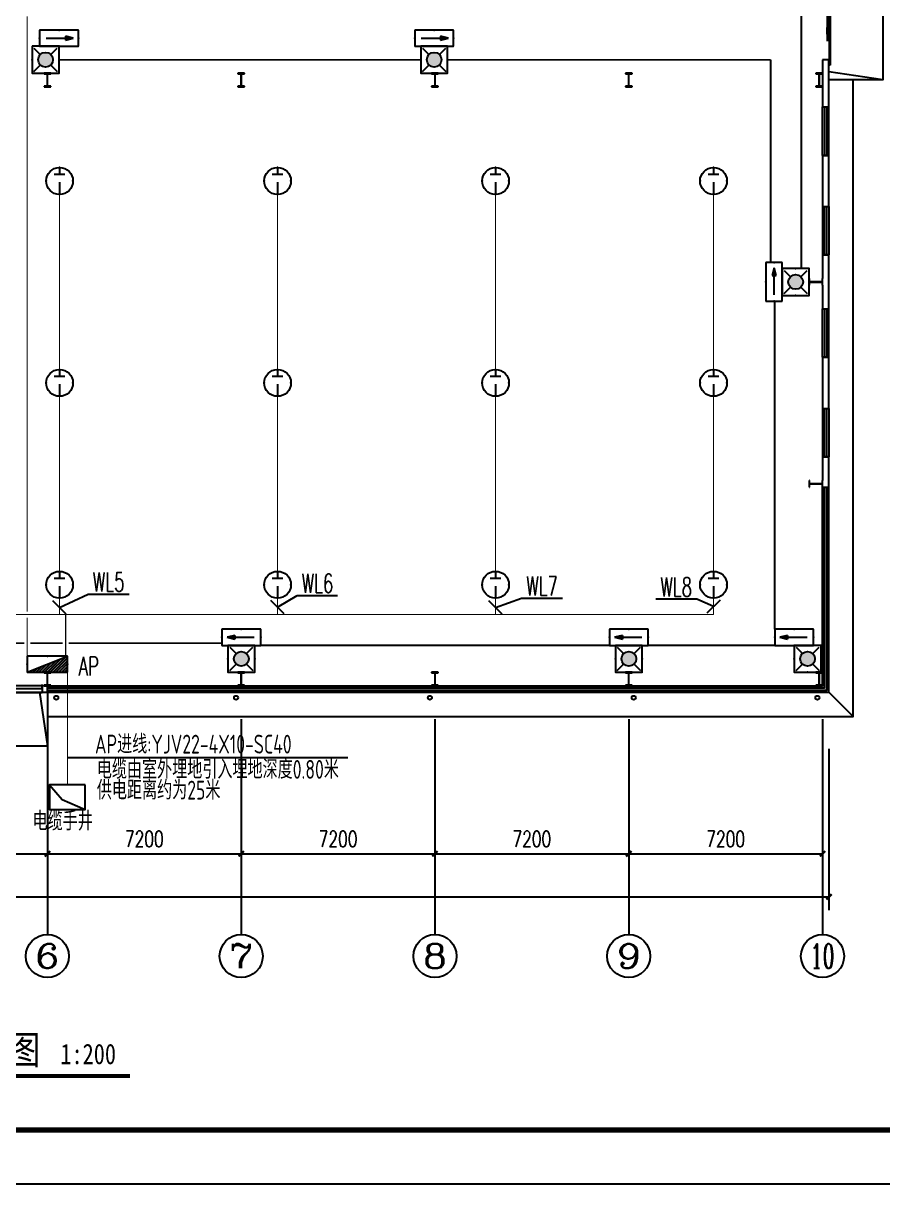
# Model space of a CAD drawing. Extents: x 4929870 to 5205508, y 4505833 to 4862647.
# Drawn here: x 5145284 to 5177224, y 4505833 to 4548938 of the extents above; entities that cross this region are included whole.
import ezdxf
from ezdxf.enums import TextEntityAlignment as Align

# ---------------------------------------------------------------- set-up
doc = ezdxf.new("R2010")
doc.units = 0
doc.header["$LTSCALE"] = 1000
doc.header["$MEASUREMENT"] = 0
doc.linetypes.add('CENTER2', pattern=[1.125, 0.75, -0.125, 0.125, -0.125])
doc.layers.get('0').update_dxf_attribs({"color": 4, "linetype": 'CONTINUOUS'})
doc.layers.get('Defpoints').update_dxf_attribs({"linetype": 'CONTINUOUS'})
for name, color, linetype in [('AXIS', 3, 'CONTINUOUS'), ('AXIS_TEXT', 7, 'CONTINUOUS'), ('COLUMN', 9, 'CONTINUOUS'), ('DIM-照明', 3, 'CONTINUOUS'), ('DIM_SYMB', 3, 'CONTINUOUS'), ('EQUIP-照明', 3, 'CONTINUOUS'), ('EQUIP-箱柜', 3, 'CONTINUOUS'), ('EVTR', 2, 'CONTINUOUS'), ('PUB_TEXT', 7, 'CONTINUOUS'), ('PUB_TITLE', 4, 'CONTINUOUS'), ('TEL_TEXT', 7, 'CONTINUOUS'), ('TEXT', 7, 'CONTINUOUS'), ('WALL', 5, 'CONTINUOUS'), ('WINDOW', 4, 'CONTINUOUS'), ('WIRE-应急', 1, 'CENTER2'), ('WIRE-照明', 4, 'CONTINUOUS'), ('电气标注', 85, 'CONTINUOUS')]:
    doc.layers.add(name, color=color, linetype=linetype)
doc.styles.add('_TCH_AXIS', font='COMPLEX', dxfattribs={"bigfont": 'GBCBIG'})
doc.styles.add('_TCH_DIM_T3', font='SIMPLEX', dxfattribs={"width": 0.705882, "bigfont": 'GBCBIG'})
doc.styles.add('_TEL_DIM', font='SIMPLEX', dxfattribs={"width": 0.8, "height": 3.5, "bigfont": 'HZTXT'})
doc.styles.add('COMPLEX', font='COMPLEX')
doc.styles.add('hztxt', font='SIMPLEX', dxfattribs={"width": 0.8, "height": 3.5, "bigfont": 'HZTXT'})
doc.styles.add('TWT_TEXT', font='gbenor.shx', dxfattribs={"bigfont": 'hztxt.shx'})
doc.styles.add('宋体1', font='', dxfattribs={"width": 0.8, "height": 8.6})
doc.styles.get('宋体1').set_extended_font_data('SimSun')
doc.dimstyles.new('_TCH_ARCH&&200', dxfattribs={"dimtxt": 595, "dimasz": 200, "dimexe": 500, "dimexo": 600, "dimgap": 252.5, "dimtad": 1, "dimdec": 0, "dimzin": 0, "dimdsep": 46, "dimtxsty": '_TCH_DIM_T3', "dimblk": 'ARCHTICK', "dimcen": 0.09, "dimclrt": 7, "dimazin": 2, "dimtfac": 1, "dimtdec": 0, "dimtix": 1, "dimtmove": 2, "dimatfit": 3, "dimfxl": 0, "dimtolj": 1, "dimtzin": 0, "dimarcsym": 0})

# ---------------------------------------------------------------- blocks, each defined once
blk = doc.blocks.new('*X13')
at = {"color": 0}
for p, q in [((0, 0), (167, 167)), ((35, 0), (226, 190)), ((71, 0), (250, 179)), ((106, 0), (250, 144)), ((-247, 0), (-246, 2)), ((-212, 0), (-187, 25)), ((-177, 0), (-128, 49)), ((-141, 0), (-69, 72)), ((-106, 0), (-10, 96)), ((-71, 0), (49, 120)), ((-35, 0), (108, 143)), ((141, 0), (250, 109)), ((177, 0), (250, 73)), ((212, 0), (250, 38)), ((247, 0), (250, 3))]:
    blk.add_line(p, q, dxfattribs=at)
blk = doc.blocks.new('$equip$00002939')
for p, q in [((-0.75, 0.6), (-0.75, 0)), ((0.75, 0.6), (-0.75, 0.6)), ((-0.75, 0), (0.75, 0.6)), ((0.75, 0), (0.75, 0.6)), ((-0.75, 0), (0.75, 0))]:
    blk.add_line(p, q)
at = {"const_width": 0.04}
blk.add_lwpolyline([(-0.75, 0.6), (-0.75, 0), (0.75, 0), (0.75, 0.6), (-0.75, 0.6), (-0.75, 0)], dxfattribs=at)
for p in [(0, 0.6), (-0.75, 0.3), (0, 0), (0.75, 0.3)]:
    blk.add_point(p)
blk.add_solid([(-0.75, 0), (0.75, 0), (0.75, 0.6)])
at = {"xscale": 0.00300000000061118, "yscale": 0.00300000000061118, "zscale": 0.003}
blk.add_blockref('*X13', (0, 0), dxfattribs=at)
at = {"color": 7, "style": '_TEL_DIM', "flags": 1}
for tag in ['A', 'REMARK']:
    blk.add_attdef(tag, text='', height=0.00002, dxfattribs=at).set_placement((0, 0), align=Align.MIDDLE_CENTER)
blk = doc.blocks.new('$equip$00002604')
blk.add_hatch(color=256).paths.add_polyline_path([(0.275, 0.5, 1), (-0.274, 0.5, 1)])
for p, q in [((-0.429, 0.929), (-0.194, 0.694)), ((0.194, 0.694), (0.429, 0.929)), ((-0.429, 0.071), (-0.194, 0.306)), ((0.194, 0.306), (0.429, 0.071))]:
    blk.add_line(p, q)
at = {"const_width": 0.04}
blk.add_lwpolyline([(-0.5, 1), (-0.5, 0), (0.5, 0), (0.5, 1), (-0.5, 1), (-0.5, 0)], dxfattribs=at)
blk.add_lwpolyline([(-0.5, 1), (-0.5, 0), (0.5, 0), (0.5, 1)], close=True)
blk.add_circle((0, 0.5), 0.275)
for p in [(0, 1), (-0.5, 0.5), (0.5, 0.5), (0, 0)]:
    blk.add_point(p)
at = {"color": 7, "style": '_TEL_DIM', "flags": 1}
blk.add_attdef('A', text='', height=0.000025, dxfattribs=at).set_placement((0, 0), align=Align.MIDDLE_CENTER)
blk = doc.blocks.new('$equip$00002846')
for p, q in [((0, 0.5), (0, 0.25)), ((-0.2, 0.25), (0.2, 0.25)), ((0, -0.05), (0, -0.5))]:
    blk.add_line(p, q)
at = {"const_width": 0.04}
blk.add_lwpolyline([(0.5, 0, -1), (-0.5, 0, -1), (0.5, 0, -1.723757)], format="xyb", dxfattribs=at)
blk.add_circle((0, 0), 0.5)
for p in [(0, 0.5), (-0.5, 0), (0.5, 0), (0, -0.5)]:
    blk.add_point(p)
at = {"color": 7, "style": '_TEL_DIM', "flags": 1}
for tag in ['A', 'REMARK']:
    blk.add_attdef(tag, text='', height=0.00002, dxfattribs=at).set_placement((0, 0), align=Align.MIDDLE_CENTER)
blk = doc.blocks.new('$equip$00002541')
blk.add_hatch(color=256).paths.add_polyline_path([(-0.24, 0.372), (-0.528, 0.3), (-0.24, 0.228)])
for p, q in [((-0.72, 0.6), (-0.72, 0)), ((0.72, 0.6), (-0.72, 0.6)), ((0.72, 0), (0.72, 0.6)), ((-0.72, 0), (0.72, 0)), ((-0.24, 0.372), (-0.528, 0.3)), ((-0.528, 0.3), (-0.24, 0.228)), ((-0.24, 0.372), (-0.24, 0.228))]:
    blk.add_line(p, q)
at = {"color": 7}
blk.add_line((-0.48, 0.3), (0.48, 0.3), dxfattribs=at)
at = {"const_width": 0.04}
blk.add_lwpolyline([(-0.72, 0.6), (-0.72, 0), (0.72, 0), (0.72, 0.6), (-0.72, 0.6), (-0.72, 0)], dxfattribs=at)
for p in [(0, 0.6), (-0.72, 0.3), (0, 0), (0.72, 0.3)]:
    blk.add_point(p)
at = {"color": 7, "style": '_TEL_DIM', "flags": 1}
blk.add_attdef('A', text='', height=0.00002, dxfattribs=at).set_placement((0, 0), align=Align.MIDDLE_CENTER)
blk = doc.blocks.new('$equip$00002540')
blk.add_hatch(color=256).paths.add_polyline_path([(0.24, 0.372), (0.24, 0.228), (0.528, 0.3)])
for p, q in [((-0.72, 0.6), (-0.72, 0)), ((0.72, 0.6), (-0.72, 0.6)), ((0.72, 0), (0.72, 0.6)), ((-0.72, 0), (0.72, 0)), ((0.24, 0.372), (0.24, 0.228)), ((0.528, 0.3), (0.24, 0.372)), ((0.24, 0.228), (0.528, 0.3))]:
    blk.add_line(p, q)
at = {"color": 7}
blk.add_line((-0.48, 0.3), (0.48, 0.3), dxfattribs=at)
at = {"const_width": 0.04}
blk.add_lwpolyline([(-0.72, 0.6), (-0.72, 0), (0.72, 0), (0.72, 0.6), (-0.72, 0.6), (-0.72, 0)], dxfattribs=at)
for p in [(0, 0.6), (-0.72, 0.3), (0, 0), (0.72, 0.3)]:
    blk.add_point(p)
at = {"color": 7, "style": '_TEL_DIM', "flags": 1}
blk.add_attdef('A', text='', height=0.00002, dxfattribs=at).set_placement((0, 0), align=Align.MIDDLE_CENTER)
blk = doc.blocks.new('_ArchTick')
at = {"color": 0, "linetype": 'ByBlock', "const_width": 0.4}
blk.add_lwpolyline([(-0.5, -0.5), (0.5, 0.5)], dxfattribs=at)
blk = doc.blocks.new('*D81')
at = {"layer": 'AXIS', "color": 0, "lineweight": -2}
for p, q in [((5138984, 4522490), (5138984, 4517590)), ((5146184, 4522490), (5146184, 4517590)), ((5138984, 4518090), (5146184, 4518090))]:
    blk.add_line(p, q, dxfattribs=at)
at = {"layer": 'Defpoints', "color": 0}
for p in [(5138984, 4523090), (5146184, 4523090), (5146184, 4518090)]:
    blk.add_point(p, dxfattribs=at)
at = {"layer": 'AXIS', "color": 0, "lineweight": -2, "xscale": 200, "yscale": 200, "zscale": 200, "rotation": 180}
blk.add_blockref('_ArchTick', (5138984, 4518090), dxfattribs=at)
at = {"layer": 'AXIS', "color": 0, "lineweight": -2, "xscale": 200, "yscale": 200, "zscale": 200}
blk.add_blockref('_ArchTick', (5146184, 4518090), dxfattribs=at)
at = {"layer": 'AXIS', "color": 7, "insert": (5142584, 4518640), "char_height": 595, "attachment_point": 5, "style": '_TCH_DIM_T3'}
blk.add_mtext('\\A1;7200', dxfattribs=at)
blk = doc.blocks.new('*D82')
at = {"layer": 'AXIS', "color": 0, "lineweight": -2}
for p, q in [((5146184, 4522490), (5146184, 4517590)), ((5153384, 4522490), (5153384, 4517590)), ((5146184, 4518090), (5153384, 4518090))]:
    blk.add_line(p, q, dxfattribs=at)
at = {"layer": 'Defpoints', "color": 0}
for p in [(5146184, 4523090), (5153384, 4523090), (5153384, 4518090)]:
    blk.add_point(p, dxfattribs=at)
at = {"layer": 'AXIS', "color": 0, "lineweight": -2, "xscale": 200, "yscale": 200, "zscale": 200, "rotation": 180}
blk.add_blockref('_ArchTick', (5146184, 4518090), dxfattribs=at)
at = {"layer": 'AXIS', "color": 0, "lineweight": -2, "xscale": 200, "yscale": 200, "zscale": 200}
blk.add_blockref('_ArchTick', (5153384, 4518090), dxfattribs=at)
at = {"layer": 'AXIS', "color": 7, "insert": (5149784, 4518640), "char_height": 595, "attachment_point": 5, "style": '_TCH_DIM_T3'}
blk.add_mtext('\\A1;7200', dxfattribs=at)
blk = doc.blocks.new('*D83')
at = {"layer": 'AXIS', "color": 0, "lineweight": -2}
for p, q in [((5153384, 4522490), (5153384, 4517590)), ((5160584, 4522490), (5160584, 4517590)), ((5153384, 4518090), (5160584, 4518090))]:
    blk.add_line(p, q, dxfattribs=at)
at = {"layer": 'Defpoints', "color": 0}
for p in [(5153384, 4523090), (5160584, 4523090), (5160584, 4518090)]:
    blk.add_point(p, dxfattribs=at)
at = {"layer": 'AXIS', "color": 0, "lineweight": -2, "xscale": 200, "yscale": 200, "zscale": 200, "rotation": 180}
blk.add_blockref('_ArchTick', (5153384, 4518090), dxfattribs=at)
at = {"layer": 'AXIS', "color": 0, "lineweight": -2, "xscale": 200, "yscale": 200, "zscale": 200}
blk.add_blockref('_ArchTick', (5160584, 4518090), dxfattribs=at)
at = {"layer": 'AXIS', "color": 7, "insert": (5156984, 4518640), "char_height": 595, "attachment_point": 5, "style": '_TCH_DIM_T3'}
blk.add_mtext('\\A1;7200', dxfattribs=at)
blk = doc.blocks.new('*D84')
at = {"layer": 'AXIS', "color": 0, "lineweight": -2}
for p, q in [((5160584, 4522490), (5160584, 4517590)), ((5167784, 4522490), (5167784, 4517590)), ((5160584, 4518090), (5167784, 4518090))]:
    blk.add_line(p, q, dxfattribs=at)
at = {"layer": 'Defpoints', "color": 0}
for p in [(5160584, 4523090), (5167784, 4523090), (5167784, 4518090)]:
    blk.add_point(p, dxfattribs=at)
at = {"layer": 'AXIS', "color": 0, "lineweight": -2, "xscale": 200, "yscale": 200, "zscale": 200, "rotation": 180}
blk.add_blockref('_ArchTick', (5160584, 4518090), dxfattribs=at)
at = {"layer": 'AXIS', "color": 0, "lineweight": -2, "xscale": 200, "yscale": 200, "zscale": 200}
blk.add_blockref('_ArchTick', (5167784, 4518090), dxfattribs=at)
at = {"layer": 'AXIS', "color": 7, "insert": (5164184, 4518640), "char_height": 595, "attachment_point": 5, "style": '_TCH_DIM_T3'}
blk.add_mtext('\\A1;7200', dxfattribs=at)
blk = doc.blocks.new('*D85')
at = {"layer": 'AXIS', "color": 0, "lineweight": -2}
for p, q in [((5167784, 4522490), (5167784, 4517590)), ((5174984, 4522490), (5174984, 4517590)), ((5167784, 4518090), (5174984, 4518090))]:
    blk.add_line(p, q, dxfattribs=at)
at = {"layer": 'Defpoints', "color": 0}
for p in [(5167784, 4523090), (5174984, 4523090), (5174984, 4518090)]:
    blk.add_point(p, dxfattribs=at)
at = {"layer": 'AXIS', "color": 0, "lineweight": -2, "xscale": 200, "yscale": 200, "zscale": 200, "rotation": 180}
blk.add_blockref('_ArchTick', (5167784, 4518090), dxfattribs=at)
at = {"layer": 'AXIS', "color": 0, "lineweight": -2, "xscale": 200, "yscale": 200, "zscale": 200}
blk.add_blockref('_ArchTick', (5174984, 4518090), dxfattribs=at)
at = {"layer": 'AXIS', "color": 7, "insert": (5171384, 4518640), "char_height": 595, "attachment_point": 5, "style": '_TCH_DIM_T3'}
blk.add_mtext('\\A1;7200', dxfattribs=at)
blk = doc.blocks.new('*D86')
at = {"layer": 'AXIS', "color": 0, "lineweight": -2}
for p, q in [((5109944, 4521990), (5109944, 4515990)), ((5175224, 4521990), (5175224, 4515990)), ((5109944, 4516490), (5175224, 4516490))]:
    blk.add_line(p, q, dxfattribs=at)
at = {"layer": 'Defpoints', "color": 0}
for p in [(5109944, 4522590), (5175224, 4522590), (5175224, 4516490)]:
    blk.add_point(p, dxfattribs=at)
at = {"layer": 'AXIS', "color": 0, "lineweight": -2, "xscale": 200, "yscale": 200, "zscale": 200, "rotation": 180}
blk.add_blockref('_ArchTick', (5109944, 4516490), dxfattribs=at)
at = {"layer": 'AXIS', "color": 0, "lineweight": -2, "xscale": 200, "yscale": 200, "zscale": 200}
blk.add_blockref('_ArchTick', (5175224, 4516490), dxfattribs=at)
at = {"layer": 'AXIS', "color": 7, "insert": (5142584, 4517040), "char_height": 595, "attachment_point": 5, "style": '_TCH_DIM_T3'}
blk.add_mtext('\\A1;65280', dxfattribs=at)
blk = doc.blocks.new('$DorLib2D$00000130')
at = {"color": 0, "linetype": 'Continuous'}
for p, q in [((-0.5333, 0.6601), (-0.5333, 0.5127)), ((0, 0.6601), (-0.5333, 0.6601)), ((0, 0.5127), (0, 0.6601)), ((0.5333, 0.6601), (0, 0.6601)), ((0.5333, 0.6601), (0.5333, 0.5127)), ((0, 0.5127), (-0.5333, 0.5127)), ((0.5333, 0.5127), (0, 0.5127)), ((-0.3853, 0.2694), (-0.1396, 0.2694)), ((-0.3853, 0.2694), (-0.2999, 0.2144)), ((-0.2999, 0.2144), (-0.2999, 0.2694)), ((0.3853, 0.2694), (0.1396, 0.2694)), ((0.2999, 0.2144), (0.2999, 0.2694)), ((0.3853, 0.2694), (0.2999, 0.2144))]:
    blk.add_line(p, q, dxfattribs=at)
blk = doc.blocks.new('$TCHSYS$WIN2D')
for p, q in [((-0.5, 0.5), (0.5, 0.5)), ((-0.5, 0.5), (-0.5, -0.5)), ((0.5, 0.5), (0.5, -0.5)), ((0.5, 0.167), (-0.5, 0.167)), ((0.5, -0.167), (-0.5, -0.167)), ((-0.5, -0.5), (0.5, -0.5))]:
    blk.add_line(p, q)
blk = doc.blocks.new('$DorLib2D$00000039')
for p, q in [((-0.2187, 0.0194), (-0.5, 0.0194)), ((-0.2187, 0), (-0.2187, 0.0194)), ((0.2187, 0), (0.2187, 0.0194)), ((0.2187, 0.0194), (0.5, 0.0194)), ((-0.5, 0), (-0.2187, 0)), ((-0.5, -0.0141), (-0.5, 0)), ((-0.2187, -0.0194), (-0.5, -0.0194)), ((-0.2187, 0), (-0.2187, -0.0194)), ((0.2187, 0), (0.2187, -0.0194)), ((0.5, 0), (0.2187, 0)), ((0.2187, -0.0194), (0.5, -0.0194)), ((0.5, -0.0141), (0.5, 0)), ((0.5, 0), (0.5, -0.025))]:
    blk.add_line(p, q)
for points in [[(-0.2006, 0.0097), (-0.2006, 0.2464), (-0.2187, 0.2464), (-0.2187, 0.0097)], [(0.2006, 0.0097), (0.2006, 0.2464), (0.2187, 0.2464), (0.2187, 0.0097)]]:
    blk.add_lwpolyline(points, close=True)
for centre, start, end in [((-0.2304, 0.0163), 355.95522, 84.85236), ((0.2304, 0.0163), 95.14764, 184.04478)]:
    blk.add_arc(centre, 0.231, start, end)
blk = doc.blocks.new('_AXISO')
blk.add_circle((0, 0), 0.5)
at = {"layer": 'AXIS_TEXT', "style": 'COMPLEX', "width": 1.041667}
blk.add_attdef('A', text='', height=0.56, dxfattribs=at).set_placement((-0.25, -0.28), (0.25, -0.28), align=Align.FIT)

msp = doc.modelspace()

# ---------------------------------------------------------------- linework, layer by layer
for p, q in [((5177223.9, 4546830.1), (5175223.9, 4547130.1)), ((5146267.1, 4520646.8), (5146732.9, 4520111.2)), ((5146732.9, 4520111.2), (5147585.6, 4519737))]:
    msp.add_line(p, q)
for points in [[(5175223.9, 4554330.1), (5177223.9, 4554330.1), (5177223.9, 4546830.1), (5175223.9, 4546830.1)], [(5146183.9, 4523190.1), (5176123.9, 4523190.1), (5176123.9, 4546830.1)], [(5146183.9, 4524090.1), (5175223.9, 4524090.1), (5175223.9, 4531710.1)], [(5146183.9, 4524170.1), (5175143.9, 4524170.1), (5175143.9, 4531710.1)], [(5146183.9, 4524250.1), (5175063.9, 4524250.1), (5175063.9, 4531710.1)], [(5146183.9, 4524330.1), (5174983.9, 4524330.1), (5174983.9, 4531710.1)], [(5146183.9, 4524090.1), (5146183.9, 4522090.1), (5138983.9, 4522090.1), (5138983.9, 4524090.1)], [(5145883.9, 4524090.1), (5146183.9, 4522090.1), (5138983.9, 4522090.1), (5139283.9, 4524090.1)], [(5175223.9, 4524090.1), (5176123.9, 4523190.1)]]:
    msp.add_lwpolyline(points)
at = {"layer": 'AXIS'}
for p, q in [((5146183.9, 4523090.1), (5146183.9, 4515090.1)), ((5153383.9, 4523090.1), (5153383.9, 4515090.1)), ((5160583.9, 4523090.1), (5160583.9, 4515090.1)), ((5167783.9, 4523090.1), (5167783.9, 4515090.1)), ((5174983.9, 4523090.1), (5174983.9, 4515090.1))]:
    msp.add_line(p, q, dxfattribs=at)
at = {"layer": 'COLUMN', "color": 5}
for p, q in [((5146308.9, 4547080.1), (5146058.9, 4547080.1)), ((5146058.9, 4547080.1), (5146058.9, 4547064.1)), ((5146058.9, 4547064.1), (5146173.9, 4547064.1)), ((5146173.9, 4547064.1), (5146178.9, 4547059.1)), ((5146178.9, 4547059.1), (5146178.9, 4546601.1)), ((5146188.9, 4547059.1), (5146193.9, 4547064.1)), ((5146188.9, 4546601.1), (5146188.9, 4547059.1)), ((5146193.9, 4547064.1), (5146308.9, 4547064.1)), ((5146308.9, 4547064.1), (5146308.9, 4547080.1)), ((5153508.9, 4547080.1), (5153258.9, 4547080.1)), ((5153258.9, 4547080.1), (5153258.9, 4547064.1)), ((5153258.9, 4547064.1), (5153373.9, 4547064.1)), ((5153373.9, 4547064.1), (5153378.9, 4547059.1)), ((5153378.9, 4547059.1), (5153378.9, 4546601.1)), ((5153388.9, 4547059.1), (5153393.9, 4547064.1)), ((5153388.9, 4546601.1), (5153388.9, 4547059.1)), ((5153393.9, 4547064.1), (5153508.9, 4547064.1)), ((5153508.9, 4547064.1), (5153508.9, 4547080.1)), ((5160708.9, 4547080.1), (5160458.9, 4547080.1)), ((5160458.9, 4547080.1), (5160458.9, 4547064.1)), ((5160458.9, 4547064.1), (5160573.9, 4547064.1)), ((5160573.9, 4547064.1), (5160578.9, 4547059.1)), ((5160578.9, 4547059.1), (5160578.9, 4546601.1)), ((5160588.9, 4547059.1), (5160593.9, 4547064.1)), ((5160588.9, 4546601.1), (5160588.9, 4547059.1)), ((5160593.9, 4547064.1), (5160708.9, 4547064.1)), ((5160708.9, 4547064.1), (5160708.9, 4547080.1)), ((5167908.9, 4547080.1), (5167658.9, 4547080.1)), ((5167658.9, 4547080.1), (5167658.9, 4547064.1)), ((5167658.9, 4547064.1), (5167773.9, 4547064.1)), ((5167773.9, 4547064.1), (5167778.9, 4547059.1)), ((5167778.9, 4547059.1), (5167778.9, 4546601.1)), ((5167788.9, 4547059.1), (5167793.9, 4547064.1)), ((5167788.9, 4546601.1), (5167788.9, 4547059.1)), ((5167793.9, 4547064.1), (5167908.9, 4547064.1)), ((5167908.9, 4547064.1), (5167908.9, 4547080.1)), ((5174983.9, 4547080.1), (5174733.9, 4547080.1)), ((5174733.9, 4547080.1), (5174733.9, 4547064.1)), ((5174733.9, 4547064.1), (5174848.9, 4547064.1)), ((5174848.9, 4547064.1), (5174853.9, 4547059.1)), ((5174853.9, 4547059.1), (5174853.9, 4546601.1)), ((5174863.9, 4547059.1), (5174868.9, 4547064.1)), ((5174863.9, 4546601.1), (5174863.9, 4547059.1)), ((5174868.9, 4547064.1), (5174983.9, 4547064.1)), ((5174983.9, 4547064.1), (5174983.9, 4547080.1)), ((5146173.9, 4546596.1), (5146058.9, 4546596.1)), ((5146058.9, 4546596.1), (5146058.9, 4546580.1)), ((5146058.9, 4546580.1), (5146308.9, 4546580.1)), ((5146178.9, 4546601.1), (5146173.9, 4546596.1)), ((5146193.9, 4546596.1), (5146188.9, 4546601.1)), ((5146308.9, 4546596.1), (5146193.9, 4546596.1)), ((5146308.9, 4546580.1), (5146308.9, 4546596.1)), ((5153373.9, 4546596.1), (5153258.9, 4546596.1)), ((5153258.9, 4546596.1), (5153258.9, 4546580.1)), ((5153258.9, 4546580.1), (5153508.9, 4546580.1)), ((5153378.9, 4546601.1), (5153373.9, 4546596.1)), ((5153393.9, 4546596.1), (5153388.9, 4546601.1)), ((5153508.9, 4546596.1), (5153393.9, 4546596.1)), ((5153508.9, 4546580.1), (5153508.9, 4546596.1)), ((5160573.9, 4546596.1), (5160458.9, 4546596.1)), ((5160458.9, 4546596.1), (5160458.9, 4546580.1)), ((5160458.9, 4546580.1), (5160708.9, 4546580.1)), ((5160578.9, 4546601.1), (5160573.9, 4546596.1)), ((5160593.9, 4546596.1), (5160588.9, 4546601.1)), ((5160708.9, 4546596.1), (5160593.9, 4546596.1)), ((5160708.9, 4546580.1), (5160708.9, 4546596.1)), ((5167773.9, 4546596.1), (5167658.9, 4546596.1)), ((5167658.9, 4546596.1), (5167658.9, 4546580.1)), ((5167658.9, 4546580.1), (5167908.9, 4546580.1)), ((5167778.9, 4546601.1), (5167773.9, 4546596.1)), ((5167793.9, 4546596.1), (5167788.9, 4546601.1)), ((5167908.9, 4546596.1), (5167793.9, 4546596.1)), ((5167908.9, 4546580.1), (5167908.9, 4546596.1)), ((5174848.9, 4546596.1), (5174733.9, 4546596.1)), ((5174733.9, 4546596.1), (5174733.9, 4546580.1)), ((5174733.9, 4546580.1), (5174983.9, 4546580.1)), ((5174853.9, 4546601.1), (5174848.9, 4546596.1)), ((5174868.9, 4546596.1), (5174863.9, 4546601.1)), ((5174983.9, 4546596.1), (5174868.9, 4546596.1)), ((5174983.9, 4546580.1), (5174983.9, 4546596.1)), ((5174499.9, 4539455.1), (5174483.9, 4539455.1)), ((5174483.9, 4539455.1), (5174483.9, 4539205.1)), ((5174483.9, 4539205.1), (5174499.9, 4539205.1)), ((5174499.9, 4539340.1), (5174499.9, 4539455.1)), ((5174504.9, 4539335.1), (5174499.9, 4539340.1)), ((5174499.9, 4539320.1), (5174504.9, 4539325.1)), ((5174499.9, 4539205.1), (5174499.9, 4539320.1)), ((5174962.9, 4539335.1), (5174504.9, 4539335.1)), ((5174504.9, 4539325.1), (5174962.9, 4539325.1)), ((5174967.9, 4539340.1), (5174962.9, 4539335.1)), ((5174962.9, 4539325.1), (5174967.9, 4539320.1)), ((5174983.9, 4539455.1), (5174967.9, 4539455.1)), ((5174967.9, 4539455.1), (5174967.9, 4539340.1)), ((5174967.9, 4539320.1), (5174967.9, 4539205.1)), ((5174967.9, 4539205.1), (5174983.9, 4539205.1)), ((5174983.9, 4539205.1), (5174983.9, 4539455.1)), ((5174499.9, 4531955.1), (5174483.9, 4531955.1)), ((5174483.9, 4531955.1), (5174483.9, 4531705.1)), ((5174499.9, 4531840.1), (5174499.9, 4531955.1)), ((5174504.9, 4531835.1), (5174499.9, 4531840.1)), ((5174499.9, 4531820.1), (5174504.9, 4531825.1)), ((5174499.9, 4531705.1), (5174499.9, 4531820.1)), ((5174962.9, 4531835.1), (5174504.9, 4531835.1)), ((5174504.9, 4531825.1), (5174962.9, 4531825.1)), ((5174967.9, 4531840.1), (5174962.9, 4531835.1)), ((5174962.9, 4531825.1), (5174967.9, 4531820.1)), ((5174983.9, 4531955.1), (5174967.9, 4531955.1)), ((5174967.9, 4531955.1), (5174967.9, 4531840.1)), ((5174967.9, 4531820.1), (5174967.9, 4531705.1)), ((5174983.9, 4531705.1), (5174983.9, 4531955.1)), ((5174483.9, 4531705.1), (5174499.9, 4531705.1)), ((5174967.9, 4531705.1), (5174983.9, 4531705.1)), ((5146308.9, 4524830.1), (5146058.9, 4524830.1)), ((5146058.9, 4524830.1), (5146058.9, 4524814.1)), ((5146308.9, 4524814.1), (5146308.9, 4524830.1)), ((5153508.9, 4524830.1), (5153258.9, 4524830.1)), ((5153258.9, 4524830.1), (5153258.9, 4524814.1)), ((5153508.9, 4524814.1), (5153508.9, 4524830.1)), ((5160708.9, 4524830.1), (5160458.9, 4524830.1)), ((5160458.9, 4524830.1), (5160458.9, 4524814.1)), ((5160708.9, 4524814.1), (5160708.9, 4524830.1)), ((5167908.9, 4524830.1), (5167658.9, 4524830.1)), ((5167658.9, 4524830.1), (5167658.9, 4524814.1)), ((5167908.9, 4524814.1), (5167908.9, 4524830.1)), ((5174983.9, 4524830.1), (5174733.9, 4524830.1)), ((5174733.9, 4524830.1), (5174733.9, 4524814.1)), ((5174983.9, 4524814.1), (5174983.9, 4524830.1)), ((5146058.9, 4524814.1), (5146173.9, 4524814.1)), ((5146173.9, 4524814.1), (5146178.9, 4524809.1)), ((5146178.9, 4524809.1), (5146178.9, 4524351.1)), ((5146188.9, 4524809.1), (5146193.9, 4524814.1)), ((5146188.9, 4524351.1), (5146188.9, 4524809.1)), ((5146193.9, 4524814.1), (5146308.9, 4524814.1)), ((5153258.9, 4524814.1), (5153373.9, 4524814.1)), ((5153373.9, 4524814.1), (5153378.9, 4524809.1)), ((5153378.9, 4524809.1), (5153378.9, 4524351.1)), ((5153388.9, 4524809.1), (5153393.9, 4524814.1)), ((5153388.9, 4524351.1), (5153388.9, 4524809.1)), ((5153393.9, 4524814.1), (5153508.9, 4524814.1)), ((5160458.9, 4524814.1), (5160573.9, 4524814.1)), ((5160573.9, 4524814.1), (5160578.9, 4524809.1)), ((5160578.9, 4524809.1), (5160578.9, 4524351.1)), ((5160588.9, 4524809.1), (5160593.9, 4524814.1)), ((5160588.9, 4524351.1), (5160588.9, 4524809.1)), ((5160593.9, 4524814.1), (5160708.9, 4524814.1)), ((5167658.9, 4524814.1), (5167773.9, 4524814.1)), ((5167773.9, 4524814.1), (5167778.9, 4524809.1)), ((5167778.9, 4524809.1), (5167778.9, 4524351.1)), ((5167788.9, 4524809.1), (5167793.9, 4524814.1)), ((5167788.9, 4524351.1), (5167788.9, 4524809.1)), ((5167793.9, 4524814.1), (5167908.9, 4524814.1)), ((5174733.9, 4524814.1), (5174848.9, 4524814.1)), ((5174848.9, 4524814.1), (5174853.9, 4524809.1)), ((5174853.9, 4524809.1), (5174853.9, 4524351.1)), ((5174863.9, 4524809.1), (5174868.9, 4524814.1)), ((5174863.9, 4524351.1), (5174863.9, 4524809.1)), ((5174868.9, 4524814.1), (5174983.9, 4524814.1)), ((5146173.9, 4524346.1), (5146058.9, 4524346.1)), ((5146058.9, 4524346.1), (5146058.9, 4524330.1)), ((5146058.9, 4524330.1), (5146308.9, 4524330.1)), ((5146178.9, 4524351.1), (5146173.9, 4524346.1)), ((5146193.9, 4524346.1), (5146188.9, 4524351.1)), ((5146308.9, 4524346.1), (5146193.9, 4524346.1)), ((5146308.9, 4524330.1), (5146308.9, 4524346.1)), ((5153373.9, 4524346.1), (5153258.9, 4524346.1)), ((5153258.9, 4524346.1), (5153258.9, 4524330.1)), ((5153258.9, 4524330.1), (5153508.9, 4524330.1)), ((5153378.9, 4524351.1), (5153373.9, 4524346.1)), ((5153393.9, 4524346.1), (5153388.9, 4524351.1)), ((5153508.9, 4524346.1), (5153393.9, 4524346.1)), ((5153508.9, 4524330.1), (5153508.9, 4524346.1)), ((5160573.9, 4524346.1), (5160458.9, 4524346.1)), ((5160458.9, 4524346.1), (5160458.9, 4524330.1)), ((5160458.9, 4524330.1), (5160708.9, 4524330.1)), ((5160578.9, 4524351.1), (5160573.9, 4524346.1)), ((5160593.9, 4524346.1), (5160588.9, 4524351.1)), ((5160708.9, 4524346.1), (5160593.9, 4524346.1)), ((5160708.9, 4524330.1), (5160708.9, 4524346.1)), ((5167773.9, 4524346.1), (5167658.9, 4524346.1)), ((5167658.9, 4524346.1), (5167658.9, 4524330.1)), ((5167658.9, 4524330.1), (5167908.9, 4524330.1)), ((5167778.9, 4524351.1), (5167773.9, 4524346.1)), ((5167793.9, 4524346.1), (5167788.9, 4524351.1)), ((5167908.9, 4524346.1), (5167793.9, 4524346.1)), ((5167908.9, 4524330.1), (5167908.9, 4524346.1)), ((5174848.9, 4524346.1), (5174733.9, 4524346.1)), ((5174733.9, 4524346.1), (5174733.9, 4524330.1)), ((5174733.9, 4524330.1), (5174983.9, 4524330.1)), ((5174853.9, 4524351.1), (5174848.9, 4524346.1)), ((5174868.9, 4524346.1), (5174863.9, 4524351.1)), ((5174983.9, 4524346.1), (5174868.9, 4524346.1)), ((5174983.9, 4524330.1), (5174983.9, 4524346.1))]:
    msp.add_line(p, q, dxfattribs=at)
at = {"layer": 'DIM-照明', "color": 0}
for p, q in [((5146881.4, 4526988.5), (5146386.4, 4527483.5)), ((5154981.4, 4527005), (5154486.4, 4527499.9)), ((5163081.4, 4526989.9), (5162586.4, 4527484.8)), ((5171181.4, 4527515.3), (5170686.4, 4527020.4))]:
    msp.add_line(p, q, dxfattribs=at)
at = {"layer": 'DIM-照明', "color": 3}
msp.add_line((5146926.4, 4521659.8), (5157343.7, 4521659.8), dxfattribs=at)
at = {"layer": 'DIM-照明', "color": 0}
for points in [[(5146633.9, 4527236), (5147699.8, 4527735.9)], [(5147699.8, 4527735.9), (5149223.2, 4527735.9)], [(5154733.9, 4527252.4), (5155460.4, 4527682.7)], [(5155460.4, 4527682.7), (5156962.4, 4527682.7)], [(5162833.9, 4527237.4), (5163804.4, 4527586.2)], [(5163804.4, 4527586.2), (5165327.8, 4527586.2)], [(5170310.6, 4527550.6), (5168787.3, 4527550.6)], [(5170933.9, 4527267.9), (5170310.6, 4527550.6)]]:
    msp.add_lwpolyline(points, dxfattribs=at)
at = {"layer": 'DIM_SYMB', "const_width": 140}
msp.add_lwpolyline([(5137797.5, 4509835), (5149253.4, 4509835)], dxfattribs=at)
at = {"layer": 'EVTR'}
for centre in [(5146513.7, 4523885.5), (5153194.3, 4523885.5), (5160394.3, 4523885.5), (5167969.9, 4523885.5), (5174794.3, 4523885.5)]:
    msp.add_circle(centre, 75, dxfattribs=at)
at = {"layer": 'PUB_TITLE'}
msp.add_lwpolyline([(5086707.7, 4505832.5), (5205507.7, 4505832.5), (5205507.7, 4589832.5), (5086707.7, 4589832.5)], close=True, dxfattribs=at)
at = {"layer": 'PUB_TITLE', "const_width": 200}
msp.add_lwpolyline([(5091707.7, 4507832.5), (5203507.7, 4507832.5), (5203507.7, 4587832.5), (5091707.7, 4587832.5)], close=True, dxfattribs=at)
at = {"layer": 'WALL'}
for p, q in [((5175223.9, 4547580.1), (5174983.9, 4547580.1)), ((5174983.9, 4547580.1), (5174983.9, 4545830.1)), ((5175223.9, 4545830.1), (5175223.9, 4547580.1)), ((5174983.9, 4545830.1), (5175223.9, 4545830.1)), ((5175223.9, 4544030.1), (5174983.9, 4544030.1)), ((5174983.9, 4544030.1), (5174983.9, 4542130.1)), ((5175223.9, 4542130.1), (5175223.9, 4544030.1)), ((5174983.9, 4542130.1), (5175223.9, 4542130.1)), ((5175223.9, 4540330.1), (5174983.9, 4540330.1)), ((5174983.9, 4540330.1), (5174983.9, 4539455.1)), ((5175223.9, 4539330.1), (5175223.9, 4540330.1)), ((5174983.9, 4539205.1), (5174983.9, 4538330.1)), ((5175223.9, 4538330.1), (5175223.9, 4539330.1)), ((5174983.9, 4538330.1), (5175223.9, 4538330.1)), ((5175223.9, 4536530.1), (5174983.9, 4536530.1)), ((5174983.9, 4536530.1), (5174983.9, 4534630.1)), ((5175223.9, 4534630.1), (5175223.9, 4536530.1)), ((5174983.9, 4534630.1), (5175223.9, 4534630.1)), ((5175223.9, 4532830.1), (5174983.9, 4532830.1)), ((5174983.9, 4532830.1), (5174983.9, 4531955.1)), ((5175223.9, 4531710.1), (5175223.9, 4532830.1)), ((5174983.9, 4531710.1), (5175223.9, 4531710.1)), ((5146058.9, 4524330.1), (5145983.9, 4524330.1)), ((5145983.9, 4524330.1), (5145983.9, 4524090.1)), ((5145983.9, 4524090.1), (5146183.9, 4524090.1)), ((5146183.9, 4524090.1), (5146183.9, 4524330.1))]:
    msp.add_line(p, q, dxfattribs=at)
at = {"layer": 'WINDOW'}
msp.add_line((5139183.9, 4524090.1), (5145983.9, 4524090.1), dxfattribs=at)
at = {"layer": 'WIRE-应急', "color": 1, "linetype": 'CENTER2', "const_width": 70}
for points in [[(5174197.3, 4539830.1), (5174197.3, 4549860.1)], [(5146614.1, 4547580.1), (5160054, 4547580.1)], [(5161054, 4547580.1), (5173060, 4547580.1)], [(5173060, 4540050.1), (5173060, 4547580.1)], [(5173208.3, 4526430.1), (5173208.3, 4538610.1)], [(5143303.9, 4525913), (5145321.4, 4525913)], [(5145546.4, 4525913), (5146748.2, 4525913)], [(5146973.2, 4525913), (5152668.9, 4525913)], [(5154108.9, 4525830.1), (5167068.9, 4525830.1)], [(5168508.9, 4525830.1), (5173208.3, 4525830.1)]]:
    msp.add_lwpolyline(points, dxfattribs=at)
at = {"layer": 'WIRE-照明', "color": 4, "linetype": 'Continuous', "const_width": 40}
for points in [[(5145433.9, 4527086.3), (5145433.9, 4549196.8)], [(5146633.9, 4536080.1), (5146633.9, 4542580.1)], [(5154733.9, 4536080.1), (5154733.9, 4542580.1)], [(5162833.9, 4536080.1), (5162833.9, 4542580.1)], [(5170933.9, 4536080.1), (5170933.9, 4542580.1)], [(5146633.9, 4528580.1), (5146633.9, 4535080.1)], [(5154733.9, 4528580.1), (5154733.9, 4535080.1)], [(5162833.9, 4528580.1), (5162833.9, 4535080.1)], [(5170933.9, 4528580.1), (5170933.9, 4535080.1)], [(5146633.9, 4526973.8), (5146633.9, 4527580.1)], [(5154733.9, 4526973.8), (5154733.9, 4527580.1)], [(5162833.9, 4526973.8), (5162833.9, 4527580.1)], [(5170933.9, 4526973.8), (5170933.9, 4527580.1)], [(5114233.9, 4526973.8), (5146860.7, 4526973.8)], [(5146860.7, 4525400.8), (5146860.7, 4526973.8)], [(5146860.7, 4526973.8), (5170933.9, 4526973.8)], [(5145433.9, 4525430.1), (5145433.9, 4526861.3)], [(5146926.4, 4520646.8), (5146926.4, 4524830.1)]]:
    msp.add_lwpolyline(points, dxfattribs=at)
at = {"layer": '电气标注'}
msp.add_lwpolyline([(5147585.6, 4520646.8), (5146267.1, 4520646.8), (5146267.1, 4519737), (5147585.6, 4519737)], close=True, dxfattribs=at)

# ---------------------------------------------------------------- block references
at = {"layer": 'AXIS'}
ref = msp.add_blockref('_AXISO', (5146183.9, 4514290.1), dxfattribs=dict(at, xscale=1600, yscale=1600, zscale=1600))
ref.add_attrib('A', '6', dxfattribs={"layer": 'AXIS_TEXT', "height": 905.1, "style": '_TCH_AXIS', "width": 1.5}).set_placement((5145731.4, 4513837.5), (5146636.4, 4513837.5), align=Align.FIT)
ref = msp.add_blockref('_AXISO', (5153383.9, 4514290.1), dxfattribs=dict(at, xscale=1600, yscale=1600, zscale=1600))
ref.add_attrib('A', '7', dxfattribs={"layer": 'AXIS_TEXT', "height": 905.1, "style": '_TCH_AXIS', "width": 1.5}).set_placement((5152931.4, 4513837.5), (5153836.4, 4513837.5), align=Align.FIT)
ref = msp.add_blockref('_AXISO', (5160583.9, 4514290.1), dxfattribs=dict(at, xscale=1600, yscale=1600, zscale=1600))
ref.add_attrib('A', '8', dxfattribs={"layer": 'AXIS_TEXT', "height": 905.1, "style": '_TCH_AXIS', "width": 1.5}).set_placement((5160131.4, 4513837.5), (5161036.4, 4513837.5), align=Align.FIT)
ref = msp.add_blockref('_AXISO', (5167783.9, 4514290.1), dxfattribs=dict(at, xscale=1600, yscale=1600, zscale=1600))
ref.add_attrib('A', '9', dxfattribs={"layer": 'AXIS_TEXT', "height": 905.1, "style": '_TCH_AXIS', "width": 1.5}).set_placement((5167331.4, 4513837.5), (5168236.4, 4513837.5), align=Align.FIT)
ref = msp.add_blockref('_AXISO', (5174983.9, 4514290.1), dxfattribs=dict(at, xscale=1600, yscale=1600, zscale=1600))
ref.add_attrib('A', '10', dxfattribs={"layer": 'AXIS_TEXT', "height": 905.1, "style": '_TCH_AXIS', "width": 0.724138}).set_placement((5174531.4, 4513837.5), (5175436.4, 4513837.5), align=Align.FIT)
at = {"layer": 'EQUIP-照明', "color": 0, "xscale": 1000, "yscale": 1000, "zscale": 1000}
for name, p in [('$equip$00002540', (5146614.1, 4548080.1)), ('$equip$00002540', (5160554, 4548080.1)), ('$equip$00002604', (5146114.1, 4547080.1)), ('$equip$00002604', (5160553.9, 4547080.1)), ('$equip$00002846', (5146633.9, 4543080.1)), ('$equip$00002846', (5154733.9, 4543080.1)), ('$equip$00002846', (5162833.9, 4543080.1)), ('$equip$00002846', (5170933.9, 4543080.1)), ('$equip$00002604', (5173983.9, 4538830)), ('$equip$00002846', (5146633.9, 4535580.1)), ('$equip$00002846', (5154733.9, 4535580.1)), ('$equip$00002846', (5162833.9, 4535580.1)), ('$equip$00002846', (5170933.9, 4535580.1)), ('$equip$00002846', (5146633.9, 4528080.1)), ('$equip$00002846', (5154733.9, 4528080.1)), ('$equip$00002846', (5162833.9, 4528080.1)), ('$equip$00002846', (5170933.9, 4528080.1)), ('$equip$00002541', (5153388.9, 4525830.1)), ('$equip$00002541', (5167788.9, 4525830.1)), ('$equip$00002541', (5173928.3, 4525830.1)), ('$equip$00002604', (5153388.9, 4524830.1)), ('$equip$00002604', (5167788.9, 4524830.1)), ('$equip$00002604', (5174428.3, 4524830.1))]:
    msp.add_blockref(name, p, dxfattribs=at)
at = {"layer": 'EQUIP-照明', "color": 0, "xscale": 1000, "yscale": 1000, "zscale": 1000, "rotation": 90}
msp.add_blockref('$equip$00002540', (5173483.9, 4539330.1), dxfattribs=at)
at = {"layer": 'EQUIP-箱柜', "color": 0, "xscale": 1000, "yscale": 1000, "zscale": 1000}
msp.add_blockref('$equip$00002939', (5146183.9, 4524830.1), dxfattribs=at)
at = {"layer": 'WINDOW'}
for name, p, xscale, yscale, zscale, rotation in [('$DorLib2D$00000130', (5175103.9, 4550580.1), 6000, -240, 6000, 89.99999999969764), ('$TCHSYS$WIN2D', (5175103.9, 4544930.1), 1800, 240, 1800, 89.99999999969764), ('$TCHSYS$WIN2D', (5175103.9, 4541230.1), -1800, 240, -1800, 89.99999999969764), ('$TCHSYS$WIN2D', (5175103.9, 4537430.1), 1800, 240, 1800, 89.99999999970589), ('$TCHSYS$WIN2D', (5175103.9, 4533730.1), -1800, 240, -1800, 89.99999999970589), ('$DorLib2D$00000039', (5142583.9, 4524210.1), 6800, -6800, 6800, 2.519818053110201e-10)]:
    msp.add_blockref(name, p, dxfattribs=dict(at, xscale=xscale, yscale=yscale, zscale=zscale, rotation=rotation))

# ---------------------------------------------------------------- texts
at = {"layer": 'DIM-照明', "color": 7, "style": '_TEL_DIM', "width": 0.64}
for s, p in [('WL5', (5147874.8, 4527835.9)), ('WL6', (5155635.4, 4527782.7)), ('WL7', (5163979.4, 4527686.2)), ('WL8', (5168962.3, 4527650.6))]:
    msp.add_text(s, height=700, dxfattribs=at).set_placement(p)
at = {"layer": 'PUB_TEXT', "style": '宋体1', "width": 0.8}
for s, height, p in [('一层电气平面图', 1063.29, (5137797.5, 4510274.4)), ('1:200', 759.49, (5146665.2, 4510274.4))]:
    msp.add_text(s, height=height, dxfattribs=at).set_placement(p)
at = {"layer": 'TEL_TEXT', "color": 0, "style": 'hztxt', "width": 0.64}
msp.add_text('AP', height=700, dxfattribs=at).set_placement((5147348.3, 4524707.8))
at = {"layer": 'TEXT', "color": 3, "style": 'TWT_TEXT', "width": 0.8}
for s, p in [('AP进线:YJV22-4X10-SC40', (5147951, 4521812.2)), ('电缆由室外埋地引入埋地深度0.80米', (5148019.1, 4520874.4)), ('供电距离约为25米', (5148019.1, 4520103.7)), ('电缆手井', (5145630.2, 4518954.3))]:
    msp.add_text(s, height=700, dxfattribs=at).set_placement(p)

# ---------------------------------------------------------------- dimensions: what is measured, and where the dimension line sits
at = {"layer": 'AXIS'}
for p1, p2, distance, picture, middle in [((5138983.9, 4523090.1), (5146183.9, 4523090.1), -5000, '*D81', (5142583.9, 4518640.1)), ((5146183.9, 4523090.1), (5153383.9, 4523090.1), -5000, '*D82', (5149783.9, 4518640.1)), ((5153383.9, 4523090.1), (5160583.9, 4523090.1), -5000, '*D83', (5156983.9, 4518640.1)), ((5160583.9, 4523090.1), (5167783.9, 4523090.1), -5000, '*D84', (5164183.9, 4518640.1)), ((5167783.9, 4523090.1), (5174983.9, 4523090.1), -5000, '*D85', (5171383.9, 4518640.1)), ((5109943.9, 4522590.1), (5175223.9, 4522590.1), -6100, '*D86', (5142583.9, 4517040.1))]:
    dim = msp.add_aligned_dim(p1=p1, p2=p2, distance=distance, dimstyle='_TCH_ARCH&&200', dxfattribs=at)
    dim.commit()
    dim.dimension.update_dxf_attribs({"geometry": picture, "text_midpoint": middle})

doc.saveas('drawing.dxf')
